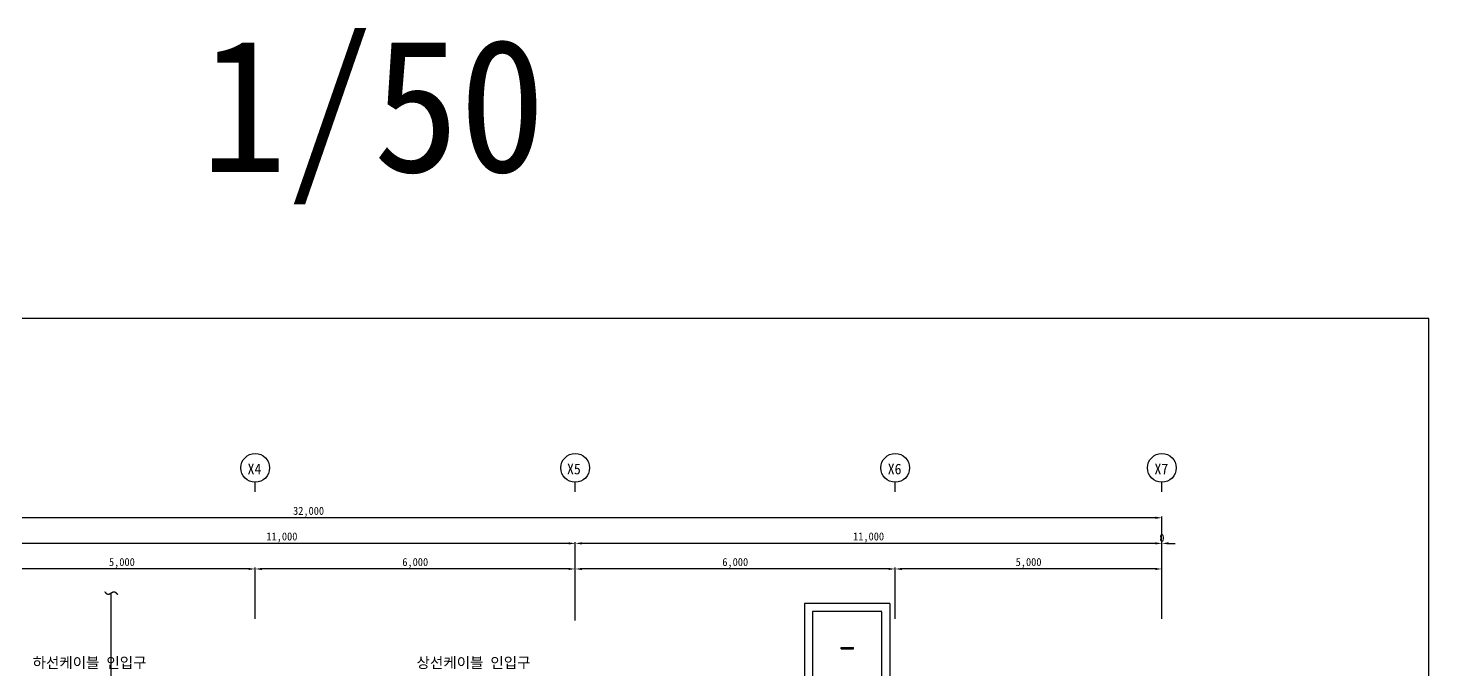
# Model space of a CAD drawing. Header units: millimetres. Extents: x 107440 to 147240, y -268596 to -237350.
# Drawn here: x 120972 to 147240, y -249389 to -237350 of the extents above; entities that cross this region are included whole.
import ezdxf
from ezdxf.enums import TextEntityAlignment as Align

# ---------------------------------------------------------------- set-up
doc = ezdxf.new("R2010")
doc.units = ezdxf.units.MM
doc.linetypes.add('HIDDEN', pattern=[0.375, 0.25, -0.125])
for name, color, linetype in [('TN-LEAT', 3, 'Continuous'), ('TT-CABL', 4, 'Continuous'), ('TZ-BASE', 253, 'Continuous'), ('TZ-DIMS', 1, 'Continuous'), ('TZ-LEAL', 1, 'Continuous'), ('TZ-TEX2', 3, 'Continuous'), ('TZ-TEXT', 3, 'Continuous')]:
    doc.layers.add(name, color=color, linetype=linetype)
doc.layers.add('TX-PAPR', color=2, linetype='Continuous', plot=False)
doc.styles.get("Standard").update_dxf_attribs({"font": 'GulimChe.ttf'})
doc.linetypes.add('BATTINB', pattern='A,0,-0.0025,[134,GulimChe.ttf,S=0.0025,R=0,X=-0.0025,Y=0.01],-0.005,[134,GulimChe.ttf,S=0.0025,R=180,X=0.0025,Y=0.01],-0.0025', length=0.01)
doc.dimstyles.new('D50', dxfattribs={"dimscale": 50, "dimtxt": 3, "dimasz": 2.5, "dimexe": 0.5, "dimexo": 0.5, "dimgap": 0.5, "dimtad": 1, "dimdec": 0, "dimzin": 1, "dimdsep": 46, "dimlunit": 6, "dimtxsty": 'Standard', "dimcen": 1, "dimclrd": 1, "dimclre": 1, "dimclrt": 3, "dimadec": 0, "dimazin": 0, "dimtfac": 1, "dimtdec": 0, "dimtix": 1, "dimtmove": 2, "dimatfit": 3, "dimfxl": 0, "dimtvp": 2, "dimlwd": -1, "dimlwe": -1, "dimarcsym": 0})

# ---------------------------------------------------------------- blocks, each defined once
blk = doc.blocks.new('*D7')
at = {"layer": 'DEFPOINTS', "color": 0, "ltscale": 0.1}
for p in [(125232, -247495), (125232, -248455), (131232, -248484)]:
    blk.add_point(p, dxfattribs=at)
at = {"layer": 'TZ-DIMS', "color": 1, "ltscale": 0.1}
for p, q in [((125232, -248430), (125232, -247470)), ((131107, -247495), (125357, -247495)), ((131232, -248459), (131232, -247470))]:
    blk.add_line(p, q, dxfattribs=at)
for points in [[(125357, -247474), (125357, -247516), (125232, -247495)], [(131107, -247474), (131107, -247516), (131232, -247495)]]:
    blk.add_solid(points, dxfattribs=at)
at = {"layer": 'TZ-DIMS', "color": 3, "ltscale": 0.1, "insert": (128232, -247384), "char_height": 150, "attachment_point": 5}
blk.add_mtext('{\\fGulimChe|b0|i0|c129|p0;6,000}', dxfattribs=at)
blk = doc.blocks.new('*D8')
at = {"layer": 'DEFPOINTS', "color": 0, "ltscale": 0.1}
for p in [(120232, -247495), (120232, -248455), (125232, -248455)]:
    blk.add_point(p, dxfattribs=at)
at = {"layer": 'TZ-DIMS', "color": 1, "ltscale": 0.1}
for p, q in [((120232, -248430), (120232, -247470)), ((125107, -247495), (120357, -247495)), ((125232, -248430), (125232, -247470))]:
    blk.add_line(p, q, dxfattribs=at)
for points in [[(120357, -247474), (120357, -247516), (120232, -247495)], [(125107, -247474), (125107, -247516), (125232, -247495)]]:
    blk.add_solid(points, dxfattribs=at)
at = {"layer": 'TZ-DIMS', "color": 3, "ltscale": 0.1, "insert": (122732, -247384), "char_height": 150, "attachment_point": 5}
blk.add_mtext('{\\fGulimChe|b0|i0|c129|p0;5,000}', dxfattribs=at)
blk = doc.blocks.new('*D9')
at = {"layer": 'DEFPOINTS', "color": 0, "ltscale": 0.1}
for p in [(142232, -247015), (142232, -248455), (142232, -248455)]:
    blk.add_point(p, dxfattribs=at)
at = {"layer": 'TZ-DIMS', "color": 1, "ltscale": 0.1}
for p, q in [((142107, -247015), (141982, -247015)), ((142232, -248430), (142232, -246990)), ((142232, -248430), (142232, -246990)), ((142357, -247015), (142482, -247015))]:
    blk.add_line(p, q, dxfattribs=at)
for points in [[(142107, -246994), (142107, -247036), (142232, -247015)], [(142357, -246994), (142357, -247036), (142232, -247015)]]:
    blk.add_solid(points, dxfattribs=at)
at = {"layer": 'TZ-DIMS', "color": 3, "ltscale": 0.1, "insert": (142232, -246913), "char_height": 150, "attachment_point": 5}
blk.add_mtext('{\\fGulimChe|b0|i0|c129|p0;0}', dxfattribs=at)
blk = doc.blocks.new('*D12')
at = {"layer": 'DEFPOINTS', "color": 0, "ltscale": 0.1}
for p in [(110232, -246535), (110232, -248455), (142232, -248455)]:
    blk.add_point(p, dxfattribs=at)
at = {"layer": 'TZ-DIMS', "color": 1, "ltscale": 0.1}
for p, q in [((110232, -248430), (110232, -246510)), ((142107, -246535), (110357, -246535)), ((142232, -248430), (142232, -246510))]:
    blk.add_line(p, q, dxfattribs=at)
for points in [[(110357, -246514), (110357, -246556), (110232, -246535)], [(142107, -246514), (142107, -246556), (142232, -246535)]]:
    blk.add_solid(points, dxfattribs=at)
at = {"layer": 'TZ-DIMS', "color": 3, "ltscale": 0.1, "insert": (126232, -246424), "char_height": 150, "attachment_point": 5}
blk.add_mtext('{\\fGulimChe|b0|i0|c129|p0;32,000}', dxfattribs=at)
blk = doc.blocks.new('*D17')
at = {"layer": 'DEFPOINTS', "color": 0, "ltscale": 0.1}
for p in [(131232, -247015), (131232, -248455), (142232, -248455)]:
    blk.add_point(p, dxfattribs=at)
at = {"layer": 'TZ-DIMS', "color": 1, "ltscale": 0.1}
for p, q in [((131232, -248430), (131232, -246990)), ((142107, -247015), (131357, -247015)), ((142232, -248430), (142232, -246990))]:
    blk.add_line(p, q, dxfattribs=at)
for points in [[(131357, -246994), (131357, -247036), (131232, -247015)], [(142107, -246994), (142107, -247036), (142232, -247015)]]:
    blk.add_solid(points, dxfattribs=at)
at = {"layer": 'TZ-DIMS', "color": 3, "ltscale": 0.1, "insert": (136732, -246904), "char_height": 150, "attachment_point": 5}
blk.add_mtext('{\\fGulimChe|b0|i0|c129|p0;11,000}', dxfattribs=at)
blk = doc.blocks.new('*D18')
at = {"layer": 'DEFPOINTS', "color": 0, "ltscale": 0.1}
for p in [(120232, -247015), (120232, -248455), (131232, -248455)]:
    blk.add_point(p, dxfattribs=at)
at = {"layer": 'TZ-DIMS', "color": 1, "ltscale": 0.1}
for p, q in [((120232, -248430), (120232, -246990)), ((131107, -247015), (120357, -247015)), ((131232, -248430), (131232, -246990))]:
    blk.add_line(p, q, dxfattribs=at)
for points in [[(120357, -246994), (120357, -247036), (120232, -247015)], [(131107, -246994), (131107, -247036), (131232, -247015)]]:
    blk.add_solid(points, dxfattribs=at)
at = {"layer": 'TZ-DIMS', "color": 3, "ltscale": 0.1, "insert": (125732, -246904), "char_height": 150, "attachment_point": 5}
blk.add_mtext('{\\fGulimChe|b0|i0|c129|p0;11,000}', dxfattribs=at)
blk = doc.blocks.new('*D19')
at = {"layer": 'DEFPOINTS', "color": 0, "ltscale": 0.1}
for p in [(137232, -247495), (137232, -248455), (142232, -248455)]:
    blk.add_point(p, dxfattribs=at)
at = {"layer": 'TZ-DIMS', "color": 1, "ltscale": 0.1}
for p, q in [((137232, -248430), (137232, -247470)), ((142107, -247495), (137357, -247495)), ((142232, -248430), (142232, -247470))]:
    blk.add_line(p, q, dxfattribs=at)
for points in [[(137357, -247474), (137357, -247516), (137232, -247495)], [(142107, -247474), (142107, -247516), (142232, -247495)]]:
    blk.add_solid(points, dxfattribs=at)
at = {"layer": 'TZ-DIMS', "color": 3, "ltscale": 0.1, "insert": (139732, -247384), "char_height": 150, "attachment_point": 5}
blk.add_mtext('{\\fGulimChe|b0|i0|c129|p0;5,000}', dxfattribs=at)
blk = doc.blocks.new('*D20')
at = {"layer": 'DEFPOINTS', "color": 0, "ltscale": 0.1}
for p in [(131232, -247495), (131232, -248455), (137232, -248455)]:
    blk.add_point(p, dxfattribs=at)
at = {"layer": 'TZ-DIMS', "color": 1, "ltscale": 0.1}
for p, q in [((131232, -248430), (131232, -247470)), ((137107, -247495), (131357, -247495)), ((137232, -248430), (137232, -247470))]:
    blk.add_line(p, q, dxfattribs=at)
for points in [[(131357, -247474), (131357, -247516), (131232, -247495)], [(137107, -247474), (137107, -247516), (137232, -247495)]]:
    blk.add_solid(points, dxfattribs=at)
at = {"layer": 'TZ-DIMS', "color": 3, "ltscale": 0.1, "insert": (134232, -247384), "char_height": 150, "attachment_point": 5}
blk.add_mtext('{\\fGulimChe|b0|i0|c129|p0;6,000}', dxfattribs=at)

msp = doc.modelspace()

# ---------------------------------------------------------------- linework, layer by layer
at = {"layer": 'TT-CABL'}
msp.add_lwpolyline([(121739.2, -261961.1), (121739.2, -261284.2), (122529.8, -261284.2), (122531.9, -247946.2)], dxfattribs=at)
at = {"layer": 'TT-CABL', "const_width": 25}
msp.add_lwpolyline([(122657.2, -247977.6), (122642.7, -247961.7), (122628.1, -247947.2), (122620.7, -247940.8), (122613.2, -247935.2), (122605.6, -247930.7), (122597.8, -247927.2), (122590, -247925.1), (122580.6, -247924.5), (122573.8, -247925.5), (122565.5, -247927.9), (122557.1, -247931.5), (122548.5, -247935.9), (122531.4, -247946.5), (122514.3, -247957.4), (122497.4, -247966.4), (122489.2, -247969.5), (122481.2, -247971.4), (122474.4, -247971.7), (122465.7, -247970.2), (122458.2, -247967.2), (122450.9, -247962.8), (122443.8, -247957.3), (122436.8, -247950.7), (122423.1, -247935.5), (122409.6, -247918.6)], dxfattribs=at)
at = {"layer": 'TX-PAPR'}
msp.add_lwpolyline([(107439.7, -268595.5), (147239.7, -268595.5), (147239.7, -242795.5), (107439.7, -242795.5)], close=True, dxfattribs=at)
at = {"layer": 'TZ-BASE', "ltscale": 0.1}
for p, q in [((137132.5, -248145.1), (135532.2, -248145.1)), ((135532.2, -248145.1), (135532.2, -250545.1)), ((137132.5, -248145.1), (137132.2, -250545.1))]:
    msp.add_line(p, q, dxfattribs=at)
at = {"layer": 'TZ-BASE'}
for p, q in [((136217.1, -248967.8), (136447.3, -248967.8)), ((136217.1, -248990.5), (136217.1, -248967.8)), ((136217.1, -248967.8), (136447.3, -248967.8)), ((136217.1, -248990.5), (136447.3, -248990.5)), ((136217.1, -248990.5), (136447.3, -248990.5)), ((136447.3, -248990.5), (136447.3, -248967.8))]:
    msp.add_line(p, q, dxfattribs=at)
at = {"layer": 'TZ-BASE', "linetype": 'HIDDEN', "ltscale": 5}
msp.add_lwpolyline([(135682.2, -248295.1), (135681.9, -250395.1), (136982.2, -250395.1), (136982.5, -248295.1), (135682.2, -248295.1)], dxfattribs=at)
at = {"layer": 'TZ-LEAL'}
for p, q in [((125231.9, -246048.3), (125231.9, -245868.6)), ((131231.9, -246048.3), (131231.9, -245868.6)), ((137232.2, -246048.3), (137232.2, -245868.6)), ((142231.9, -246048.3), (142231.9, -245868.6)), ((142231.9, -246048.3), (142231.9, -245868.6))]:
    msp.add_line(p, q, dxfattribs=at)
for centre in [(125231.9, -245598.9), (131231.9, -245598.9), (137232.2, -245598.9), (142231.9, -245598.9), (142231.9, -245598.9)]:
    msp.add_circle(centre, 269.6, dxfattribs=at)

# ---------------------------------------------------------------- texts
at = {"layer": 'TN-LEAT', "linetype": 'BATTINB', "ltscale": 0.1}
for s, p in [('X4', (125217.6, -245620.1)), ('X5', (131206.6, -245620.1)), ('X6', (137220.6, -245620.1)), ('X7', (142221.6, -245620.1))]:
    msp.add_text(s, height=200, dxfattribs=at).set_placement(p, align=Align.MIDDLE_CENTER)
at = {"layer": 'TZ-TEX2'}
for s, p in [('하선케이블 인입구', (122125.4, -249250.1)), ('상선케이블 인입구', (129325.4, -249250.1))]:
    msp.add_text(s, height=200, dxfattribs=at).set_placement(p, align=Align.MIDDLE)
at = {"layer": 'TZ-TEXT'}
msp.add_text('1/50', height=2500, dxfattribs=at).set_placement((127442.7, -238800.5), align=Align.MIDDLE_CENTER)

# ---------------------------------------------------------------- dimensions: what is measured, and where the dimension line sits
at = {"layer": 'TZ-DIMS', "ltscale": 0.1}
for base, p1, p2, picture, middle in [((110231.9, -246535.2), (142231.9, -248455.1), (110231.9, -248455.1), '*D12', (126231.9, -246424.1)), ((120231.9, -247015.2), (131231.9, -248455.1), (120231.9, -248455.1), '*D18', (125731.9, -246904)), ((131231.9, -247015.2), (142231.9, -248455.1), (131231.9, -248455.1), '*D17', (136731.9, -246904)), ((142231.9195965, -247015.170533), (142231.9195965, -248455.0546841), (142231.9195965, -248455.0546841), '*D9', (142231.9195965, -246913.4750542)), ((120231.9, -247495.2), (125231.9, -248455.1), (120231.9, -248455.1), '*D8', (122731.9, -247384.1)), ((125231.9, -247495.2), (131231.9, -248483.9), (125231.9, -248455.1), '*D7', (128231.9, -247384.1)), ((131232.2, -247495.2), (137232.2, -248455.1), (131232.2, -248455.1), '*D20', (134232.2, -247384.1)), ((137232.2, -247495.2), (142231.9, -248455.1), (137232.2, -248455.1), '*D19', (139732.1, -247384.1))]:
    dim = msp.add_linear_dim(base=base, p1=p1, p2=p2, angle=180, text='{\\fGulimChe|b0|i0|c129|p0;<>}', dimstyle='D50', dxfattribs=at)
    dim.commit()
    dim.dimension.update_dxf_attribs({"geometry": picture, "text_midpoint": middle})

doc.saveas('drawing.dxf')
